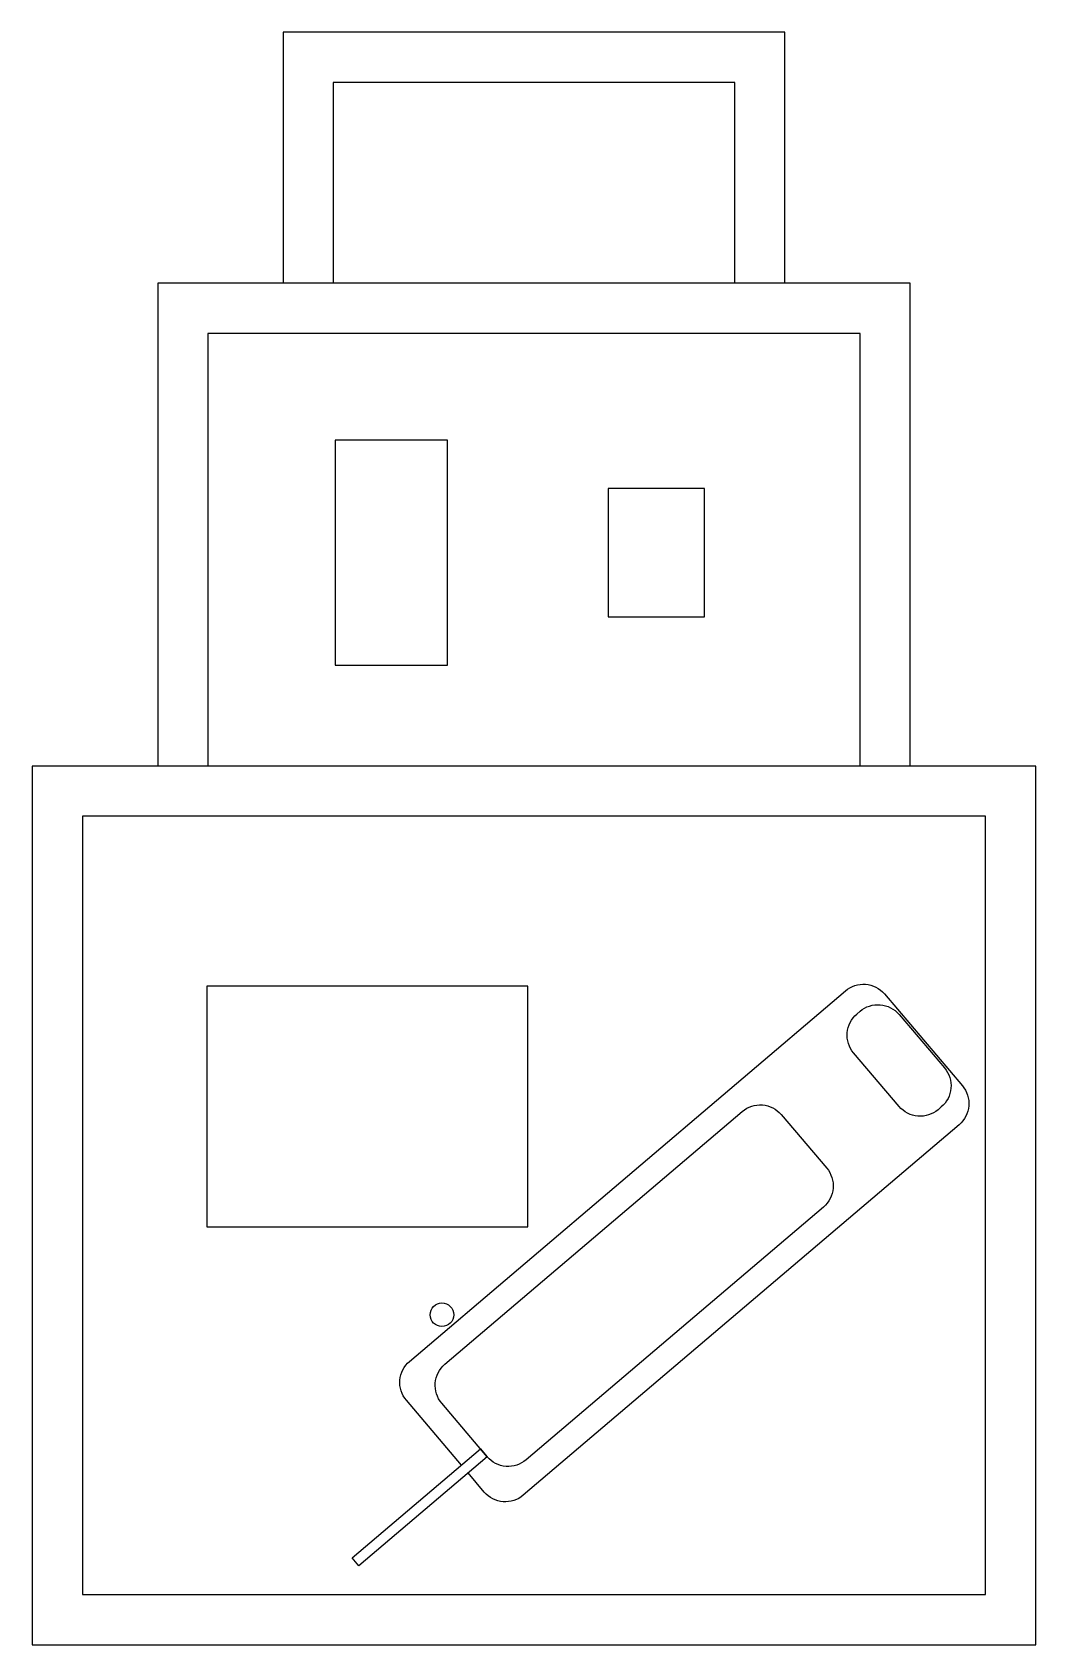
# Model space of a CAD drawing. Extents: x -0.2 to 0.2, y 0 to 0.642.
import ezdxf

# ---------------------------------------------------------------- set-up
doc = ezdxf.new("R2010")
doc.units = 0
doc.layers.get('0').update_dxf_attribs({"linetype": 'CONTINUOUS'})

msp = doc.modelspace()

# ---------------------------------------------------------------- linework, layer by layer
at = {"color": 0}
for p, q in [((0.1, 0.64232), (-0.1, 0.64232)), ((-0.1, 0.64232), (-0.1, 0.54232)), ((0.1, 0.54232), (0.1, 0.64232)), ((-0.08, 0.62232), (-0.08, 0.54232)), ((0.08, 0.62232), (-0.08, 0.62232)), ((0.08, 0.54232), (0.08, 0.62232)), ((-0.1, 0.54232), (-0.15, 0.54232)), ((-0.15, 0.54232), (-0.15, 0.35)), ((0.1, 0.54232), (-0.1, 0.54232)), ((0.15, 0.54232), (0.1, 0.54232)), ((0.15, 0.35), (0.15, 0.54232)), ((-0.13, 0.52232), (-0.13, 0.35)), ((0.13, 0.52232), (-0.13, 0.52232)), ((0.13, 0.35), (0.13, 0.52232)), ((-0.15, 0.35), (-0.2, 0.35)), ((-0.2, 0.35), (-0.2, 0)), ((0.15, 0.35), (-0.15, 0.35)), ((0.2, 0.35), (0.15, 0.35)), ((0.2, 0), (0.2, 0.35)), ((0.18, 0.33), (-0.18, 0.33)), ((-0.18, 0.33), (-0.18, 0.02)), ((0.18, 0.02), (0.18, 0.33)), ((-0.18, 0.02), (0.18, 0.02)), ((-0.2, 0), (0.2, 0))]:
    msp.add_line(p, q, dxfattribs=at)
for points in [[(-0.07924, 0.47977), (-0.07924, 0.39025), (-0.03445, 0.39025), (-0.03445, 0.47977)], [(0.02953, 0.46059), (0.02953, 0.40943), (0.06792, 0.40943), (0.06792, 0.46059)], [(-0.13042, 0.26235), (-0.13042, 0.16643), (-0.00246, 0.16643), (-0.00246, 0.26235)], [(-0.01865, 0.0749), (-0.06978, 0.03146), (-0.07246, 0.03461), (-0.02133, 0.07805)]]:
    msp.add_lwpolyline(points, close=True, dxfattribs=at)
for points in [[(-0.02895, 0.07158), (-0.05087, 0.09738, -0.414214), (-0.04961, 0.11289), (0.12414, 0.26051, -0.414214), (0.13965, 0.25924), (0.17073, 0.22267, -0.414214), (0.16946, 0.20716)], [(0.16946, 0.20716), (-0.00429, 0.05954, -0.414214), (-0.0198, 0.06081), (-0.02627, 0.06843, -0.414214)]]:
    msp.add_lwpolyline(points, format="xyb", dxfattribs=at)
for points in [[(0.16235, 0.21423), (0.16104, 0.21313, -0.414214), (0.14553, 0.21439), (0.12741, 0.23572, -0.414214), (0.12867, 0.25123), (0.12997, 0.25234, -0.414214), (0.14549, 0.25108), (0.16361, 0.22975, -0.414214)], [(0.1154, 0.17435), (-0.00314, 0.07364, -0.414214), (-0.01865, 0.0749), (-0.03678, 0.09623, -0.414214), (-0.03551, 0.11174), (0.08302, 0.21245, -0.414214), (0.09853, 0.21119), (0.11666, 0.18986, -0.414214)]]:
    msp.add_lwpolyline(points, format="xyb", close=True, dxfattribs=at)
msp.add_circle((-0.0367, 0.13145), 0.00469, dxfattribs=at)

doc.saveas('drawing.dxf')
